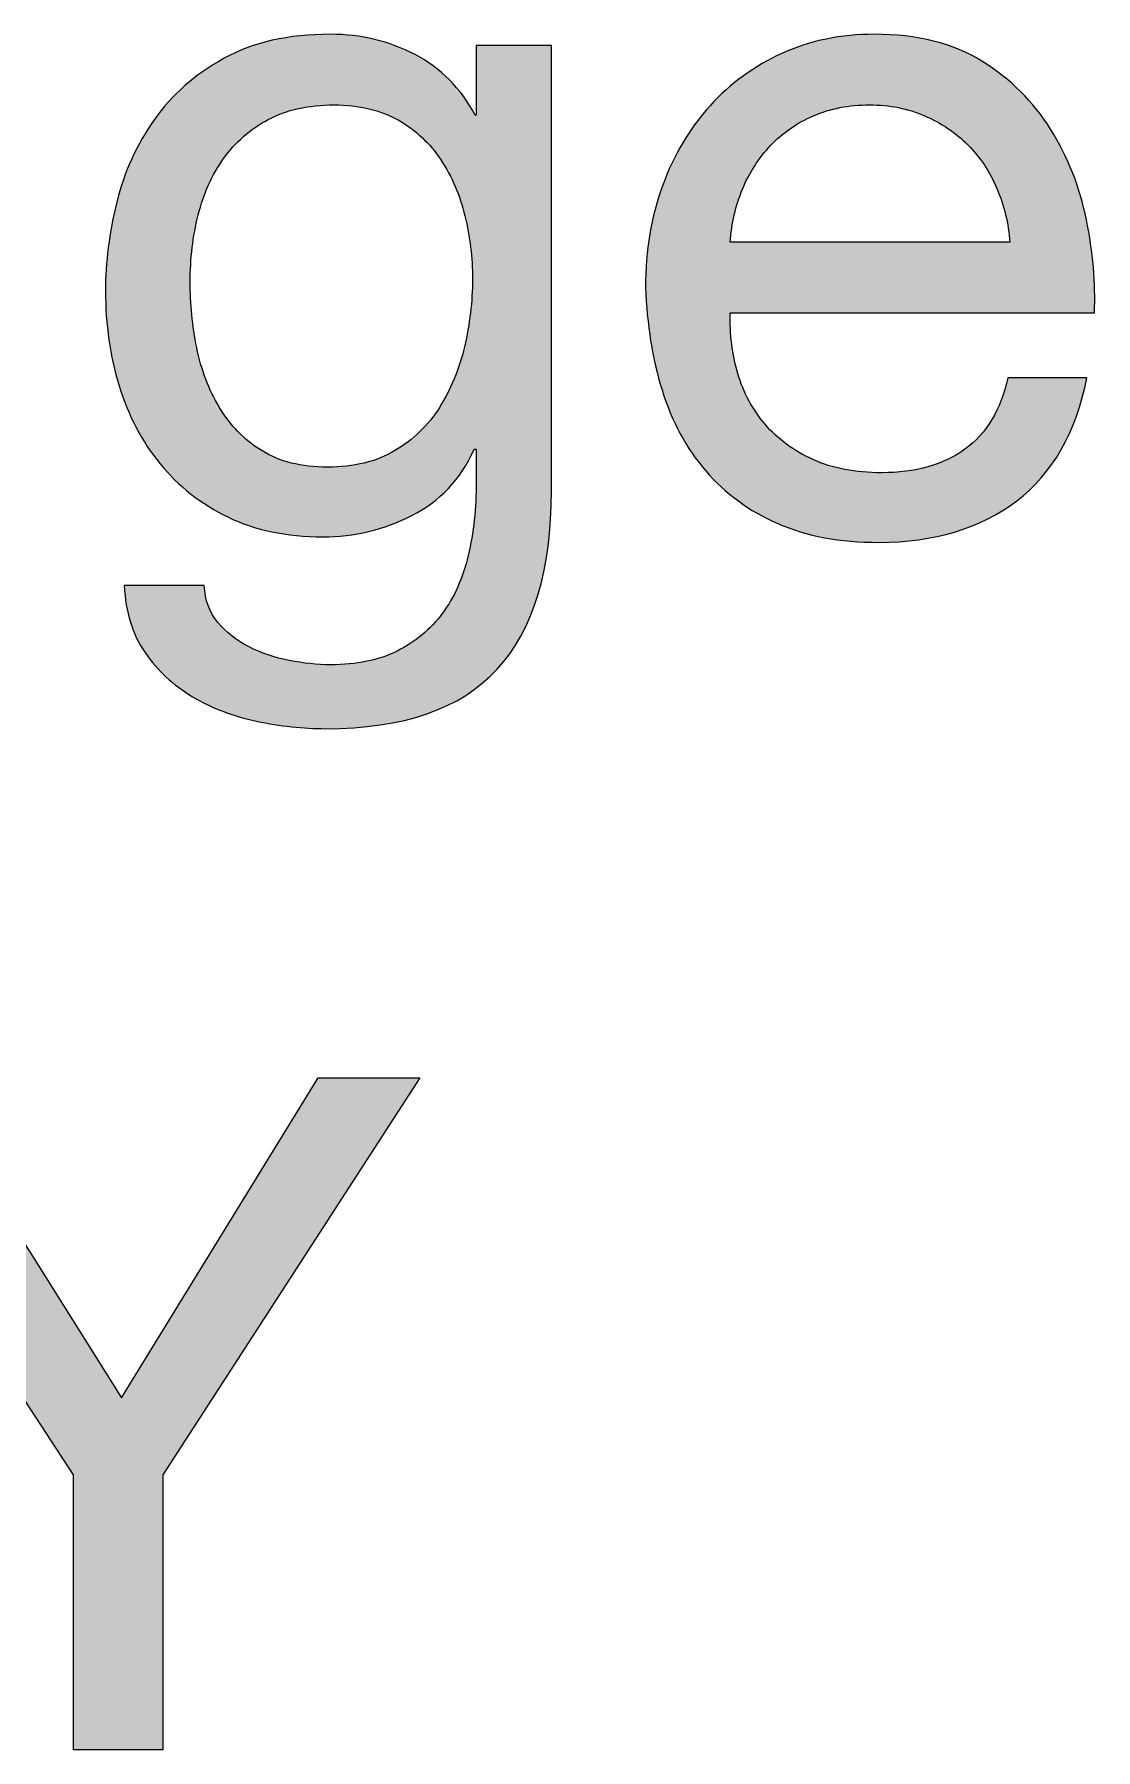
# Paper-space layout 'A2mask' of a CAD drawing. Extents: x 0 to 564, y 0 to 393.
# Drawn here: x 473.28 to 476.53, y 41.45 to 46.7 of the extents above; entities that cross this region are included whole.
import ezdxf
from ezdxf.enums import TextEntityAlignment as Align

# ---------------------------------------------------------------- set-up
doc = ezdxf.new("R2010")
doc.units = 0
doc.layers.get('0').update_dxf_attribs({"linetype": 'CONTINUOUS'})
doc.layers.get('Defpoints').update_dxf_attribs({"linetype": 'CONTINUOUS'})
doc.layers.add('JPP_Mask', color=7, linetype='CONTINUOUS')
doc.styles.add('JPP', font='arial.ttf')

# ---------------------------------------------------------------- blocks, each defined once
blk = doc.blocks.new('A2mask')
at = {"true_color": 0x004a91}
h = blk.add_hatch(color=154, dxfattribs=at)
edge = h.paths.add_edge_path(flags=16)
edge.add_spline(control_points=[(474.3807, 45.4283), (474.4373, 45.4619), (474.4831, 45.5062), (474.5175, 45.561), (474.5523, 45.6157), (474.5778, 45.6778), (474.5941, 45.7469), (474.6103, 45.8162), (474.6186, 45.8854), (474.6186, 45.9547), (474.6186, 46.0199), (474.611, 46.0844), (474.5954, 46.1478), (474.5802, 46.2113), (474.5556, 46.2685), (474.5218, 46.3195), (474.4884, 46.3703), (474.4446, 46.4113), (474.3906, 46.4421), (474.3369, 46.4727), (474.2713, 46.4881), (474.1945, 46.4881), (474.1156, 46.4881), (474.0483, 46.4732), (473.9927, 46.4434), (473.937, 46.4136), (473.8913, 46.3738), (473.8558, 46.3238), (473.82, 46.2738), (473.7942, 46.2161), (473.778, 46.1507), (473.7614, 46.0854), (473.7534, 46.0171), (473.7534, 45.946), (473.7534, 45.8786), (473.7601, 45.8114), (473.7736, 45.7441), (473.7869, 45.6768), (473.8101, 45.6157), (473.8429, 45.561), (473.8754, 45.5062), (473.9188, 45.4619), (473.9725, 45.4283), (474.0265, 45.3947), (474.0937, 45.3778), (474.1743, 45.3778), (474.2551, 45.3778), (474.324, 45.3947), (474.3807, 45.4283)], knot_values=[0, 0, 0, 0, 1, 1, 1, 2, 2, 2, 3, 3, 3, 4, 4, 4, 5, 5, 5, 6, 6, 6, 7, 7, 7, 8, 8, 8, 9, 9, 9, 10, 10, 10, 11, 11, 11, 12, 12, 12, 13, 13, 13, 14, 14, 14, 15, 15, 15, 16, 16, 16, 16], degree=3, periodic=0)
edge = h.paths.add_edge_path()
edge.add_spline(control_points=[(474.6935, 44.7577), (474.5821, 44.6366), (474.4072, 44.5761), (474.1686, 44.5761), (474.0994, 44.5761), (474.0288, 44.5837), (473.9566, 44.5991), (473.8847, 44.6145), (473.819, 44.6395), (473.7604, 44.6742), (473.7017, 44.7086), (473.6534, 44.7538), (473.6149, 44.8097), (473.5765, 44.8655), (473.5553, 44.9336), (473.5513, 45.0145), (473.5513, 45.0145), (473.7965, 45.0145), (473.7965, 45.0145), (473.7985, 44.9702), (473.8124, 44.9328), (473.8383, 44.902), (473.8644, 44.8711), (473.8962, 44.8461), (473.9337, 44.8269), (473.9711, 44.8077), (474.0119, 44.7938), (474.0563, 44.7852), (474.1004, 44.7765), (474.1428, 44.7721), (474.1832, 44.7721), (474.2637, 44.7721), (474.332, 44.7862), (474.388, 44.814), (474.4436, 44.8418), (474.4897, 44.8803), (474.5261, 44.9293), (474.5629, 44.9783), (474.5891, 45.0375), (474.6057, 45.1067), (474.6219, 45.176), (474.6302, 45.2519), (474.6302, 45.3345), (474.6302, 45.3345), (474.6302, 45.4326), (474.6302, 45.4326), (474.6302, 45.4326), (474.6242, 45.4326), (474.6242, 45.4326), (474.5821, 45.3403), (474.5182, 45.2726), (474.4324, 45.2293), (474.3469, 45.1861), (474.2561, 45.1644), (474.16, 45.1644), (474.0483, 45.1644), (473.9513, 45.1846), (473.8687, 45.225), (473.7859, 45.2653), (473.7167, 45.3196), (473.661, 45.3879), (473.6053, 45.4561), (473.5636, 45.536), (473.5357, 45.6273), (473.5076, 45.7186), (473.4937, 45.8152), (473.4937, 45.9171), (473.4937, 46.0055), (473.5053, 46.0963), (473.5284, 46.1898), (473.5513, 46.2829), (473.5897, 46.3675), (473.6438, 46.4434), (473.6974, 46.5195), (473.7687, 46.5819), (473.8571, 46.631), (473.9456, 46.68), (474.0543, 46.7045), (474.1832, 46.7045), (474.2773, 46.7045), (474.3638, 46.6838), (474.4426, 46.6425), (474.5215, 46.6011), (474.5828, 46.5392), (474.6272, 46.4565), (474.6272, 46.4565), (474.6302, 46.4565), (474.6302, 46.4565), (474.6302, 46.4565), (474.6302, 46.6699), (474.6302, 46.6699), (474.6302, 46.6699), (474.8608, 46.6699), (474.8608, 46.6699), (474.8608, 46.6699), (474.8608, 45.3057), (474.8608, 45.3057), (474.8608, 45.0615), (474.8051, 44.8789), (474.6935, 44.7577)], knot_values=[0, 0, 0, 0, 1, 1, 1, 2, 2, 2, 3, 3, 3, 4, 4, 4, 5, 5, 5, 6, 6, 6, 7, 7, 7, 8, 8, 8, 9, 9, 9, 10, 10, 10, 11, 11, 11, 12, 12, 12, 13, 13, 13, 14, 14, 14, 15, 15, 15, 16, 16, 16, 17, 17, 17, 18, 18, 18, 19, 19, 19, 20, 20, 20, 21, 21, 21, 22, 22, 22, 23, 23, 23, 24, 24, 24, 25, 25, 25, 26, 26, 26, 27, 27, 27, 28, 28, 28, 29, 29, 29, 30, 30, 30, 31, 31, 31, 32, 32, 32, 33, 33, 33, 33], degree=3, periodic=0)
h = blk.add_hatch(color=154, dxfattribs=at)
edge = h.paths.add_edge_path()
edge.add_spline(control_points=[(475.4089, 45.8508), (475.4089, 45.8508), (476.5249, 45.8508), (476.5249, 45.8508), (476.5288, 45.9411), (476.5205, 46.0363), (476.5003, 46.1362)], knot_values=[12, 12, 12, 12, 13, 13, 13, 14, 14, 14, 14], degree=3, periodic=0)
edge.add_spline(control_points=[(476.5003, 46.1362), (476.4801, 46.2363), (476.4437, 46.3286), (476.3907, 46.4133)], knot_values=[11, 11, 11, 11, 12, 12, 12, 12], degree=3, periodic=0)
edge.add_spline(control_points=[(476.3907, 46.4133), (476.338, 46.4977), (476.2677, 46.5675), (476.1803, 46.6223)], knot_values=[10, 10, 10, 10, 11, 11, 11, 11], degree=3, periodic=0)
edge.add_spline(control_points=[(476.1803, 46.6223), (476.0928, 46.677), (475.9828, 46.7045), (475.8499, 46.7045)], knot_values=[9, 9, 9, 9, 10, 10, 10, 10], degree=3, periodic=0)
edge.add_spline(control_points=[(475.8499, 46.7045), (475.7482, 46.7045), (475.6544, 46.6853), (475.5689, 46.6469)], knot_values=[8, 8, 8, 8, 9, 9, 9, 9], degree=3, periodic=0)
edge.add_spline(control_points=[(475.5689, 46.6469), (475.4834, 46.6083), (475.4092, 46.5546), (475.3469, 46.4853)], knot_values=[7, 7, 7, 7, 8, 8, 8, 8], degree=3, periodic=0)
edge.add_spline(control_points=[(475.3469, 46.4853), (475.2843, 46.4161), (475.2356, 46.3344), (475.2011, 46.2401), (475.1666, 46.1459), (475.1491, 46.0421), (475.1491, 45.9287)], knot_values=[5, 5, 5, 5, 6, 6, 6, 7, 7, 7, 7], degree=3, periodic=0)
edge.add_spline(control_points=[(475.1491, 45.9287), (475.1531, 45.8152), (475.17, 45.7105), (475.1998, 45.6144)], knot_values=[4, 4, 4, 4, 5, 5, 5, 5], degree=3, periodic=0)
edge.add_spline(control_points=[(475.1998, 45.6144), (475.2296, 45.5181), (475.274, 45.4354), (475.3336, 45.3664)], knot_values=[3, 3, 3, 3, 4, 4, 4, 4], degree=3, periodic=0)
edge.add_spline(control_points=[(475.3336, 45.3664), (475.3933, 45.2971), (475.4669, 45.2433), (475.5543, 45.2048), (475.6418, 45.1664), (475.7452, 45.1472), (475.8645, 45.1472)], knot_values=[1, 1, 1, 1, 2, 2, 2, 3, 3, 3, 3], degree=3, periodic=0)
edge.add_spline(control_points=[(475.8645, 45.1472), (476.0335, 45.1472), (476.174, 45.1894), (476.2856, 45.2739)], knot_values=[0, 0, 0, 0, 1, 1, 1, 1], degree=3, periodic=0)
edge.add_spline(control_points=[(476.2856, 45.2739), (476.397, 45.3586), (476.4692, 45.4845), (476.502, 45.6518)], knot_values=[21, 21, 21, 21, 22, 22, 22, 22], degree=3, periodic=0)
edge.add_spline(control_points=[(476.502, 45.6518), (476.502, 45.6518), (476.2594, 45.6518), (476.2594, 45.6518), (476.2382, 45.5537), (476.1948, 45.4807), (476.1282, 45.4326)], knot_values=[19, 19, 19, 19, 20, 20, 20, 21, 21, 21, 21], degree=3, periodic=0)
edge.add_spline(control_points=[(476.1282, 45.4326), (476.062, 45.3846), (475.9768, 45.3606), (475.8731, 45.3606)], knot_values=[18, 18, 18, 18, 19, 19, 19, 19], degree=3, periodic=0)
edge.add_spline(control_points=[(475.8731, 45.3606), (475.7922, 45.3606), (475.722, 45.374), (475.6627, 45.4008)], knot_values=[17, 17, 17, 17, 18, 18, 18, 18], degree=3, periodic=0)
edge.add_spline(control_points=[(475.6627, 45.4008), (475.603, 45.4278), (475.554, 45.4638), (475.5156, 45.509), (475.4771, 45.5542), (475.4493, 45.6061), (475.4317, 45.6647)], knot_values=[15, 15, 15, 15, 16, 16, 16, 17, 17, 17, 17], degree=3, periodic=0)
edge.add_spline(control_points=[(475.4317, 45.6647), (475.4145, 45.7234), (475.4069, 45.7853), (475.4089, 45.8508)], knot_values=[14, 14, 14, 14, 15, 15, 15, 15], degree=3, periodic=0)
edge = h.paths.add_edge_path(flags=16)
edge.add_spline(control_points=[(476.2654, 46.0672), (476.2654, 46.0672), (475.4089, 46.0672), (475.4089, 46.0672), (475.4125, 46.1248), (475.4251, 46.1792), (475.4463, 46.23)], knot_values=[6, 6, 6, 6, 7, 7, 7, 8, 8, 8, 8], degree=3, periodic=0)
edge.add_spline(control_points=[(475.4463, 46.23), (475.4675, 46.281), (475.4963, 46.3256), (475.5328, 46.3642)], knot_values=[5, 5, 5, 5, 6, 6, 6, 6], degree=3, periodic=0)
edge.add_spline(control_points=[(475.5328, 46.3642), (475.5692, 46.4027), (475.613, 46.4328), (475.664, 46.455)], knot_values=[4, 4, 4, 4, 5, 5, 5, 5], degree=3, periodic=0)
edge.add_spline(control_points=[(475.664, 46.455), (475.715, 46.477), (475.772, 46.4881), (475.8356, 46.4881)], knot_values=[3, 3, 3, 3, 4, 4, 4, 4], degree=3, periodic=0)
edge.add_spline(control_points=[(475.8356, 46.4881), (475.8973, 46.4881), (475.9533, 46.477), (476.0043, 46.455)], knot_values=[2, 2, 2, 2, 3, 3, 3, 3], degree=3, periodic=0)
edge.add_spline(control_points=[(476.0043, 46.455), (476.0553, 46.4328), (476.0994, 46.4031), (476.1368, 46.3655)], knot_values=[1, 1, 1, 1, 2, 2, 2, 2], degree=3, periodic=0)
edge.add_spline(control_points=[(476.1368, 46.3655), (476.1746, 46.3281), (476.2044, 46.2834), (476.2263, 46.2315)], knot_values=[0, 0, 0, 0, 1, 1, 1, 1], degree=3, periodic=0)
edge.add_spline(control_points=[(476.2263, 46.2315), (476.2485, 46.1797), (476.2614, 46.1248), (476.2654, 46.0672)], knot_values=[8, 8, 8, 8, 9, 9, 9, 9], degree=3, periodic=0)
blk.add_hatch(color=154, dxfattribs=at).paths.add_polyline_path([(474.4572, 43.5056), (474.1458, 43.5056), (473.543, 42.525), (472.9257, 43.5056), (472.5997, 43.5056), (473.3959, 42.2888), (473.3959, 41.4465), (473.6699, 41.4465), (473.6699, 42.2888)])
at = {"layer": 'Defpoints', "color": 154, "true_color": 0x004a91}
blk.add_lwpolyline([(473.6699, 41.4465), (473.3959, 41.4465), (473.3959, 42.2888), (472.5997, 43.5056), (472.9257, 43.5056), (473.543, 42.525), (474.1458, 43.5056), (474.4572, 43.5056), (473.6699, 42.2888), (473.6699, 41.4465)], dxfattribs=at)
for points, knots in [([(474.6935, 44.7577), (474.5821, 44.6366), (474.4072, 44.5761), (474.1686, 44.5761), (474.0994, 44.5761), (474.0288, 44.5837), (473.9566, 44.5991), (473.8847, 44.6145), (473.819, 44.6395), (473.7604, 44.6742), (473.7017, 44.7086), (473.6534, 44.7538), (473.6149, 44.8097), (473.5765, 44.8655), (473.5553, 44.9336), (473.5513, 45.0145), (473.5513, 45.0145), (473.7965, 45.0145), (473.7965, 45.0145), (473.7985, 44.9702), (473.8124, 44.9328), (473.8383, 44.902), (473.8644, 44.8711), (473.8962, 44.8461), (473.9337, 44.8269), (473.9711, 44.8077), (474.0119, 44.7938), (474.0563, 44.7852), (474.1004, 44.7765), (474.1428, 44.7721), (474.1832, 44.7721), (474.2637, 44.7721), (474.332, 44.7862), (474.388, 44.814), (474.4436, 44.8418), (474.4897, 44.8803), (474.5261, 44.9293), (474.5629, 44.9783), (474.5891, 45.0375), (474.6057, 45.1067), (474.6219, 45.176), (474.6302, 45.2519), (474.6302, 45.3345), (474.6302, 45.3345), (474.6302, 45.4326), (474.6302, 45.4326), (474.6302, 45.4326), (474.6242, 45.4326), (474.6242, 45.4326), (474.5821, 45.3403), (474.5182, 45.2726), (474.4324, 45.2293), (474.3469, 45.1861), (474.2561, 45.1644), (474.16, 45.1644), (474.0483, 45.1644), (473.9513, 45.1846), (473.8687, 45.225), (473.7859, 45.2653), (473.7167, 45.3196), (473.661, 45.3879), (473.6053, 45.4561), (473.5636, 45.536), (473.5357, 45.6273), (473.5076, 45.7186), (473.4937, 45.8152), (473.4937, 45.9171), (473.4937, 46.0055), (473.5053, 46.0963), (473.5284, 46.1898), (473.5513, 46.2829), (473.5897, 46.3675), (473.6438, 46.4434), (473.6974, 46.5195), (473.7687, 46.5819), (473.8571, 46.631), (473.9456, 46.68), (474.0543, 46.7045), (474.1832, 46.7045), (474.2773, 46.7045), (474.3638, 46.6838), (474.4426, 46.6425), (474.5215, 46.6011), (474.5828, 46.5392), (474.6272, 46.4565), (474.6272, 46.4565), (474.6302, 46.4565), (474.6302, 46.4565), (474.6302, 46.4565), (474.6302, 46.6699), (474.6302, 46.6699), (474.6302, 46.6699), (474.8608, 46.6699), (474.8608, 46.6699), (474.8608, 46.6699), (474.8608, 45.3057), (474.8608, 45.3057), (474.8608, 45.0615), (474.8051, 44.8789), (474.6935, 44.7577)], [0, 0, 0, 0, 1, 1, 1, 2, 2, 2, 3, 3, 3, 4, 4, 4, 5, 5, 5, 6, 6, 6, 7, 7, 7, 8, 8, 8, 9, 9, 9, 10, 10, 10, 11, 11, 11, 12, 12, 12, 13, 13, 13, 14, 14, 14, 15, 15, 15, 16, 16, 16, 17, 17, 17, 18, 18, 18, 19, 19, 19, 20, 20, 20, 21, 21, 21, 22, 22, 22, 23, 23, 23, 24, 24, 24, 25, 25, 25, 26, 26, 26, 27, 27, 27, 28, 28, 28, 29, 29, 29, 30, 30, 30, 31, 31, 31, 32, 32, 32, 33, 33, 33, 33]), ([(476.2856, 45.2739), (476.174, 45.1894), (476.0335, 45.1472), (475.8645, 45.1472), (475.7452, 45.1472), (475.6418, 45.1664), (475.5543, 45.2048), (475.4669, 45.2433), (475.3933, 45.2971), (475.3336, 45.3664), (475.274, 45.4354), (475.2296, 45.5181), (475.1998, 45.6144), (475.17, 45.7105), (475.1531, 45.8152), (475.1491, 45.9287), (475.1491, 46.0421), (475.1666, 46.1459), (475.2011, 46.2401), (475.2356, 46.3344), (475.2843, 46.4161), (475.3469, 46.4853), (475.4092, 46.5546), (475.4834, 46.6083), (475.5689, 46.6469), (475.6544, 46.6853), (475.7482, 46.7045), (475.8499, 46.7045), (475.9828, 46.7045), (476.0928, 46.677), (476.1803, 46.6223), (476.2677, 46.5675), (476.338, 46.4977), (476.3907, 46.4133), (476.4437, 46.3286), (476.4801, 46.2363), (476.5003, 46.1362), (476.5205, 46.0363), (476.5288, 45.9411), (476.5249, 45.8508), (476.5249, 45.8508), (475.4089, 45.8508), (475.4089, 45.8508), (475.4069, 45.7853), (475.4145, 45.7234), (475.4317, 45.6647), (475.4493, 45.6061), (475.4771, 45.5542), (475.5156, 45.509), (475.554, 45.4638), (475.603, 45.4278), (475.6627, 45.4008), (475.722, 45.374), (475.7922, 45.3606), (475.8731, 45.3606), (475.9768, 45.3606), (476.062, 45.3846), (476.1282, 45.4326), (476.1948, 45.4807), (476.2382, 45.5537), (476.2594, 45.6518), (476.2594, 45.6518), (476.502, 45.6518), (476.502, 45.6518), (476.4692, 45.4845), (476.397, 45.3586), (476.2856, 45.2739)], [0, 0, 0, 0, 1, 1, 1, 2, 2, 2, 3, 3, 3, 4, 4, 4, 5, 5, 5, 6, 6, 6, 7, 7, 7, 8, 8, 8, 9, 9, 9, 10, 10, 10, 11, 11, 11, 12, 12, 12, 13, 13, 13, 14, 14, 14, 15, 15, 15, 16, 16, 16, 17, 17, 17, 18, 18, 18, 19, 19, 19, 20, 20, 20, 21, 21, 21, 22, 22, 22, 22]), ([(474.3807, 45.4283), (474.4373, 45.4619), (474.4831, 45.5062), (474.5175, 45.561), (474.5523, 45.6157), (474.5778, 45.6778), (474.5941, 45.7469), (474.6103, 45.8162), (474.6186, 45.8854), (474.6186, 45.9547), (474.6186, 46.0199), (474.611, 46.0844), (474.5954, 46.1478), (474.5802, 46.2113), (474.5556, 46.2685), (474.5218, 46.3195), (474.4884, 46.3703), (474.4446, 46.4113), (474.3906, 46.4421), (474.3369, 46.4727), (474.2713, 46.4881), (474.1945, 46.4881), (474.1156, 46.4881), (474.0483, 46.4732), (473.9927, 46.4434), (473.937, 46.4136), (473.8913, 46.3738), (473.8558, 46.3238), (473.82, 46.2738), (473.7942, 46.2161), (473.778, 46.1507), (473.7614, 46.0854), (473.7534, 46.0171), (473.7534, 45.946), (473.7534, 45.8786), (473.7601, 45.8114), (473.7736, 45.7441), (473.7869, 45.6768), (473.8101, 45.6157), (473.8429, 45.561), (473.8754, 45.5062), (473.9188, 45.4619), (473.9725, 45.4283), (474.0265, 45.3947), (474.0937, 45.3778), (474.1743, 45.3778), (474.2551, 45.3778), (474.324, 45.3947), (474.3807, 45.4283)], [0, 0, 0, 0, 1, 1, 1, 2, 2, 2, 3, 3, 3, 4, 4, 4, 5, 5, 5, 6, 6, 6, 7, 7, 7, 8, 8, 8, 9, 9, 9, 10, 10, 10, 11, 11, 11, 12, 12, 12, 13, 13, 13, 14, 14, 14, 15, 15, 15, 16, 16, 16, 16]), ([(476.2263, 46.2315), (476.2044, 46.2834), (476.1746, 46.3281), (476.1368, 46.3655), (476.0994, 46.4031), (476.0553, 46.4328), (476.0043, 46.455), (475.9533, 46.477), (475.8973, 46.4881), (475.8356, 46.4881), (475.772, 46.4881), (475.715, 46.477), (475.664, 46.455), (475.613, 46.4328), (475.5692, 46.4027), (475.5328, 46.3642), (475.4963, 46.3256), (475.4675, 46.281), (475.4463, 46.23), (475.4251, 46.1792), (475.4125, 46.1248), (475.4089, 46.0672), (475.4089, 46.0672), (476.2654, 46.0672), (476.2654, 46.0672), (476.2614, 46.1248), (476.2485, 46.1797), (476.2263, 46.2315)], [0, 0, 0, 0, 1, 1, 1, 2, 2, 2, 3, 3, 3, 4, 4, 4, 5, 5, 5, 6, 6, 6, 7, 7, 7, 8, 8, 8, 9, 9, 9, 9])]:
    blk.add_open_spline(points, degree=3, knots=knots, dxfattribs=at)
at = {"color": 7, "style": 'JPP'}
for tag, p in [('Client', (516.6, 80.5)), ('Project1', (516.6, 63)), ('Project2', (516.6, 57.75)), ('Project3', (516.6, 52.5)), ('Title1', (516.6, 40.25)), ('Title2', (516.6, 35)), ('Title3', (516.6, 29.75)), ('Status', (441, 5.25))]:
    blk.add_attdef(tag, text='', height=2.5, dxfattribs=at).set_placement(p, align=Align.MIDDLE_LEFT)
at = {"color": 2, "style": 'JPP'}
for tag, p in [('Scale', (460.25, 17.5)), ('Checked', (523.25, 17.5)), ('Drawn', (491.75, 17.5)), ('Date', (554.75, 17.5))]:
    blk.add_attdef(tag, text='', height=1.4, dxfattribs=at).set_placement(p, align=Align.MIDDLE_CENTER)
at = {"color": 6, "style": 'JPP'}
for tag, p in [('Ref', (504, 5.25)), ('DrgNo.', (533.4, 5.25))]:
    blk.add_attdef(tag, text='', height=2.8, dxfattribs=at).set_placement(p, align=Align.MIDDLE_LEFT)
blk.add_attdef('Rev', text='', height=2.8, dxfattribs=at).set_placement((557.3923, 5.25), align=Align.MIDDLE_CENTER)

psp = doc.layouts.new('A2mask')

# ---------------------------------------------------------------- block references
at = {"layer": 'JPP_Mask'}
psp.add_blockref('A2mask', (0, 0), dxfattribs=at)

doc.saveas('drawing.dxf')
